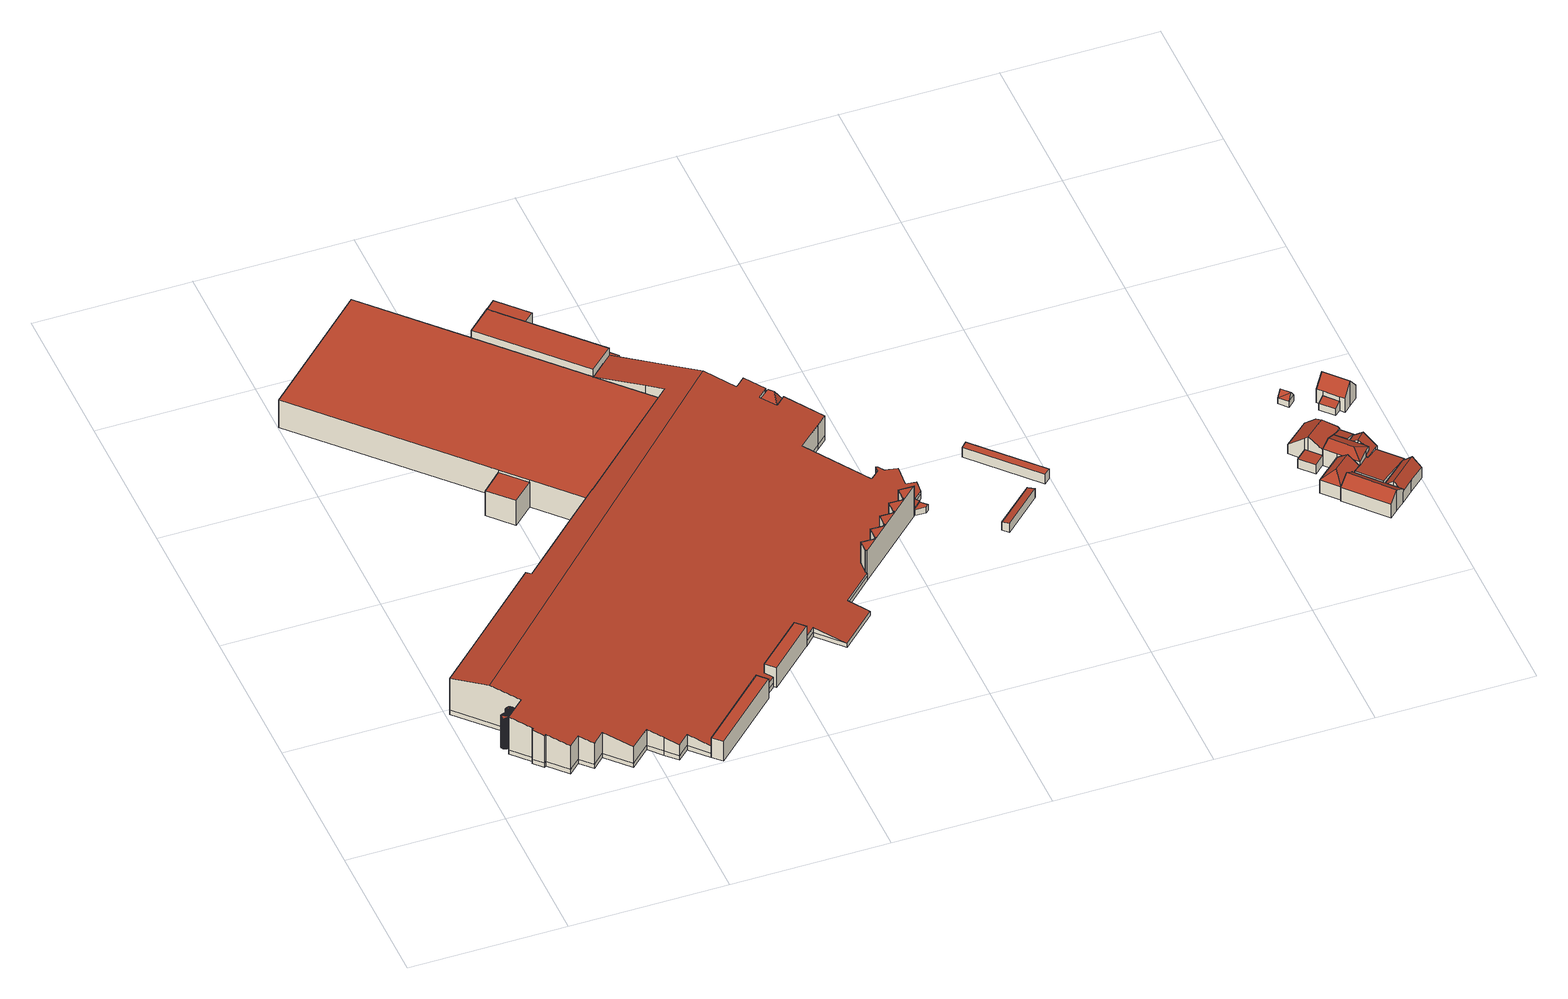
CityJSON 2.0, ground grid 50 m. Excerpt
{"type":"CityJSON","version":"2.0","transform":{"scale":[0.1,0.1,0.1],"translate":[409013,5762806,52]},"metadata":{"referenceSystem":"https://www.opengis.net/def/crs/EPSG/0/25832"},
"CityObjects":{
"building1":{"type":"Building","attributes":{"Gemeindeschluessel":"05515000","Geometrietyp2DReferenz":"3000","function":"51003_1201","roofType":"5000","measuredHeight":11.7},"geometry":[{"type":"Solid","lod":"2","boundaries":[[[[0,1,2,3]],[[4,5,1,0]],[[6,7,5,4]],[[8,9,7,6]],[[10,11,9,8]],[[12,13,11,10]],[[14,15,13,12]],[[16,17,15,14]],[[18,19,17,16]],[[20,21,19,18]],[[22,23,21,20]],[[24,25,23,22]],[[26,27,25,24]],[[28,29,27,26]],[[30,31,29,28]],[[32,33,31,30]],[[34,35,33,32]],[[36,37,35,34]],[[38,39,37,36]],[[40,41,39,38]],[[42,43,41,40]],[[44,45,43,42]],[[46,47,45,44]],[[48,49,47,46]],[[50,51,49,48]],[[52,53,51,50]],[[54,55,53,52]],[[56,57,55,54]],[[58,59,57,56]],[[60,61,59,58]],[[62,63,61,60]],[[64,65,63,62]],[[66,67,65,64]],[[68,69,67,66]],[[70,71,69,68]],[[72,73,71,70]],[[74,75,73,72]],[[76,77,75,74]],[[78,79,77,76]],[[80,81,79,78]],[[82,83,81,80]],[[84,85,83,82]],[[86,87,85,84]],[[88,89,87,86]],[[90,91,89,88]],[[92,93,91,90]],[[94,95,93,92]],[[3,2,95,94]],[[44,42,40]],[[44,40,38]],[[44,38,36]],[[46,44,36]],[[48,46,36]],[[48,36,34]],[[50,48,34]],[[50,34,32]],[[96,50,32]],[[96,32,30]],[[96,30,28]],[[96,28,26]],[[96,26,24]],[[96,24,22]],[[96,22,20]],[[96,20,18]],[[96,18,16]],[[96,16,14]],[[96,14,12]],[[96,12,10]],[[96,10,8]],[[96,8,6]],[[96,6,4]],[[4,97,96]],[[54,52,96]],[[56,54,96]],[[58,56,96]],[[60,58,96]],[[62,60,96]],[[64,62,96]],[[66,64,96]],[[68,66,96]],[[70,68,96]],[[72,70,96]],[[74,72,96]],[[76,74,96]],[[78,76,96]],[[78,96,97]],[[78,97,0]],[[80,78,0]],[[80,0,3]],[[82,80,3]],[[82,3,94]],[[84,82,94]],[[84,94,92]],[[86,84,92]],[[86,92,90]],[[90,88,86]],[[50,96,52]],[[0,97,4]],[[1,5,7,9,11,13,15,17,19,21,23,25,27,29,31,33,35,37,39,41,43,45,47,49,51,53,55,57,59,61,63,65,67,69,71,73,75,77,79,81,83,85,87,89,91,93,95,2]]]],"semantics":{"surfaces":[{"type":"WallSurface"},{"type":"RoofSurface"},{"type":"GroundSurface"}],"values":[[0,0,0,0,0,0,0,0,0,0,0,0,0,0,0,0,0,0,0,0,0,0,0,0,0,0,0,0,0,0,0,0,0,0,0,0,0,0,0,0,0,0,0,0,0,0,0,0,1,1,1,1,1,1,1,1,1,1,1,1,1,1,1,1,1,1,1,1,1,1,1,1,1,1,1,1,1,1,1,1,1,1,1,1,1,1,1,1,1,1,1,1,1,1,1,1,0,0,2]]}}]},
"building2":{"type":"Building","attributes":{"Gemeindeschluessel":"05515000","Geometrietyp2DReferenz":"3000","function":"51003_1201","roofType":"5000","measuredHeight":11.68},"geometry":[{"type":"Solid","lod":"2","boundaries":[[[[98,99,100,101]],[[102,103,99,98]],[[104,105,103,102]],[[106,107,105,104]],[[108,109,107,106]],[[110,111,109,108]],[[112,113,111,110]],[[114,115,113,112]],[[116,117,115,114]],[[118,119,117,116]],[[120,121,119,118]],[[122,123,121,120]],[[124,125,123,122]],[[126,127,125,124]],[[128,129,127,126]],[[130,131,129,128]],[[132,133,131,130]],[[134,135,133,132]],[[136,137,135,134]],[[138,139,137,136]],[[140,141,139,138]],[[142,143,141,140]],[[144,145,143,142]],[[146,147,145,144]],[[148,149,147,146]],[[150,151,149,148]],[[152,153,151,150]],[[154,155,153,152]],[[156,157,155,154]],[[158,159,157,156]],[[160,161,159,158]],[[162,163,161,160]],[[164,165,163,162]],[[166,167,165,164]],[[168,169,167,166]],[[170,171,169,168]],[[172,173,171,170]],[[174,175,173,172]],[[176,177,175,174]],[[178,179,177,176]],[[180,181,179,178]],[[182,183,181,180]],[[184,185,183,182]],[[186,187,185,184]],[[188,189,187,186]],[[190,191,189,188]],[[101,100,191,190]],[[140,138,136]],[[142,140,136]],[[144,142,136]],[[144,136,134]],[[146,144,134]],[[146,134,132]],[[148,146,132]],[[148,132,130]],[[148,130,128]],[[150,148,128]],[[150,128,126]],[[152,150,126]],[[152,126,124]],[[154,152,124]],[[154,124,122]],[[156,154,122]],[[158,156,122]],[[158,122,120]],[[160,158,120]],[[160,120,192]],[[162,160,192]],[[164,162,192]],[[192,193,164]],[[192,118,116]],[[192,116,114]],[[193,192,114]],[[166,193,114]],[[166,114,112]],[[168,166,112]],[[168,112,110]],[[168,110,108]],[[170,168,108]],[[172,170,108]],[[172,108,106]],[[174,172,106]],[[174,106,104]],[[176,174,104]],[[176,104,102]],[[178,176,102]],[[178,102,98]],[[180,178,98]],[[180,98,101]],[[180,101,190]],[[182,180,190]],[[184,182,190]],[[184,190,188]],[[188,186,184]],[[118,192,120]],[[164,193,166]],[[99,103,105,107,109,111,113,115,117,119,121,123,125,127,129,131,133,135,137,139,141,143,145,147,149,151,153,155,157,159,161,163,165,167,169,171,173,175,177,179,181,183,185,187,189,191,100]]]],"semantics":{"surfaces":[{"type":"WallSurface"},{"type":"RoofSurface"},{"type":"GroundSurface"}],"values":[[0,0,0,0,0,0,0,0,0,0,0,0,0,0,0,0,0,0,0,0,0,0,0,0,0,0,0,0,0,0,0,0,0,0,0,0,0,0,0,0,0,0,0,0,0,0,0,1,1,1,1,1,1,1,1,1,1,1,1,1,1,1,1,1,1,1,1,1,1,1,1,1,1,1,1,1,1,1,1,1,1,1,1,1,1,1,1,1,1,1,1,1,1,1,0,0,2]]}}]},
"building3":{"type":"Building","attributes":{"Gemeindeschluessel":"05515000","Geometrietyp2DReferenz":"3000","function":"51009_1610","roofType":"1000","measuredHeight":4.04},"geometry":[{"type":"Solid","lod":"2","boundaries":[[[[194,195,196,197]],[[198,199,195,194]],[[200,201,199,198]],[[197,196,201,200]],[[198,194,197,200]],[[195,199,201,196]]]],"semantics":{"surfaces":[{"type":"WallSurface"},{"type":"RoofSurface"},{"type":"GroundSurface"}],"values":[[0,0,0,0,1,2]]}}]},
"building4":{"type":"Building","attributes":{"Gemeindeschluessel":"05515000","Geometrietyp2DReferenz":"3000","function":"51009_1610"},"children":["building4-1","building4-2"]},
"building4-1":{"type":"BuildingPart","attributes":{"roofType":"1000","measuredHeight":7.69},"parents":["building4"],"geometry":[{"type":"Solid","lod":"2","boundaries":[[[[202,203,204,205]],[[206,207,203,202]],[[208,209,207,206]],[[205,204,209,208]],[[206,202,205,208]],[[203,207,209,204]]]],"semantics":{"surfaces":[{"type":"WallSurface"},{"type":"RoofSurface"},{"type":"GroundSurface"}],"values":[[0,0,0,0,1,2]]}}]},
"building4-2":{"type":"BuildingPart","attributes":{"roofType":"1000","measuredHeight":7.57},"parents":["building4"],"geometry":[{"type":"Solid","lod":"2","boundaries":[[[[210,211,212,213]],[[214,215,211,210]],[[216,217,215,214]],[[213,212,217,216]],[[214,210,213,216]],[[211,215,217,212]]]],"semantics":{"surfaces":[{"type":"WallSurface"},{"type":"RoofSurface"},{"type":"GroundSurface"}],"values":[[0,0,0,0,1,2]]}}]},
"building5":{"type":"Building","attributes":{"Gemeindeschluessel":"05515000","Geometrietyp2DReferenz":"3000","function":"31001_2000"},"address":[{"country":"Germany","locality":"Münster","thoroughfareNumber":"2a","thoroughfareName":"Hessenweg"}],"children":["building5-1","building5-2","building5-3","building5-4"]},
"building5-1":{"type":"BuildingPart","attributes":{"roofType":"1000","measuredHeight":13.26},"parents":["building5"],"geometry":[{"type":"Solid","lod":"2","boundaries":[[[[218,219,220,221]],[[222,223,219,218]],[[224,225,223,222]],[[222,218,221,224]],[[219,223,225,220]],[[225,224,221,220]]]],"semantics":{"surfaces":[{"type":"WallSurface"},{"type":"RoofSurface"},{"type":"GroundSurface"},{"type":"ClosureSurface"}],"values":[[0,0,0,1,2,3]]}}]},
"building5-2":{"type":"BuildingPart","attributes":{"roofType":"1000","measuredHeight":13.3},"parents":["building5"],"geometry":[{"type":"Solid","lod":"2","boundaries":[[[[226,227,228]],[[229,221,220,226,228]],[[230,231,225,224,232]],[[233,234,235,231,230]],[[230,232,229,228,233]],[[220,225,231,235,226]],[[221,229,232,224]],[[225,220,221,224]],[[234,233,228,227]],[[226,235,234,227]]]],"semantics":{"surfaces":[{"type":"WallSurface"},{"type":"RoofSurface"},{"type":"GroundSurface"},{"type":"ClosureSurface"}],"values":[[0,0,0,0,1,2,0,3,0,3]]}}]},
"building5-3":{"type":"BuildingPart","attributes":{"roofType":"1000","measuredHeight":9.66},"parents":["building5"],"geometry":[{"type":"Solid","lod":"2","boundaries":[[[[236,237,238,239]],[[240,241,237,236]],[[242,243,241,240]],[[236,239,242,240]],[[238,237,241,243]],[[243,242,239,238]]]],"semantics":{"surfaces":[{"type":"WallSurface"},{"type":"RoofSurface"},{"type":"GroundSurface"},{"type":"ClosureSurface"}],"values":[[0,0,0,1,2,3]]}}]},
"building5-4":{"type":"BuildingPart","attributes":{"roofType":"1000","measuredHeight":10.65},"parents":["building5"],"geometry":[{"type":"Solid","lod":"2","boundaries":[[[[244,245,235,234]],[[246,247,245,244]],[[248,249,247,246]],[[250,251,249,248]],[[252,253,251,250]],[[254,238,253,252]],[[239,238,254]],[[243,242,255]],[[256,257,243,255]],[[258,259,257,256]],[[227,226,259,258]],[[258,256,255,254,252,250,248,246,244,234,227]],[[235,245,247,249,251,253,238,243,257,259,226]],[[226,227,234,235]],[[239,254,255,242]],[[243,238,239,242]]]],"semantics":{"surfaces":[{"type":"WallSurface"},{"type":"RoofSurface"},{"type":"GroundSurface"},{"type":"ClosureSurface"}],"values":[[0,0,0,0,0,0,0,0,0,0,0,1,2,3,0,3]]}}]},
"building6":{"type":"Building","attributes":{"Gemeindeschluessel":"05515000","Geometrietyp2DReferenz":"3000","function":"31001_2000","roofType":"5000","measuredHeight":16.02},"geometry":[{"type":"Solid","lod":"2","boundaries":[[[[260,261,262,263]],[[264,265,261,260]],[[266,267,265,264]],[[268,269,267,266]],[[270,271,269,268]],[[272,273,271,270]],[[274,253,273,272]],[[275,251,253,274]],[[276,249,251,275]],[[277,247,249,276]],[[278,245,247,277]],[[279,231,245,278]],[[280,281,231,279]],[[282,283,281,280]],[[284,285,283,282]],[[286,287,285,284]],[[288,289,287,286]],[[290,291,289,288]],[[292,293,291,290]],[[294,295,293,292]],[[296,297,295,294]],[[298,299,297,296]],[[300,301,299,298]],[[302,303,301,300]],[[304,305,303,302]],[[306,307,305,304]],[[308,309,307,306]],[[310,311,309,308]],[[312,313,311,310]],[[314,315,313,312]],[[316,317,315,314]],[[318,319,317,316]],[[320,321,319,318]],[[322,323,321,320]],[[324,325,323,322]],[[326,327,325,324]],[[328,329,327,326]],[[330,331,329,328]],[[332,333,331,330]],[[334,335,333,332]],[[336,337,335,334]],[[338,339,337,336]],[[340,341,339,338]],[[342,343,341,340]],[[344,345,343,342]],[[346,347,345,344]],[[348,349,347,346]],[[350,351,349,348]],[[352,353,351,350]],[[354,355,353,352]],[[356,357,355,354]],[[358,359,357,356]],[[360,361,359,358]],[[362,363,361,360]],[[364,365,363,362]],[[366,367,365,364]],[[368,369,367,366]],[[370,371,369,368]],[[372,373,371,370]],[[374,375,373,372]],[[376,377,375,374]],[[378,379,377,376]],[[380,381,379,378]],[[382,383,381,380]],[[384,385,383,382]],[[386,387,385,384]],[[388,389,387,386]],[[390,391,389,388]],[[392,393,391,390]],[[394,395,393,392]],[[396,397,395,394]],[[398,399,397,396]],[[400,401,399,398]],[[402,403,401,400]],[[404,405,403,402]],[[406,407,405,404]],[[408,409,407,406]],[[410,411,409,408]],[[412,413,411,410]],[[414,415,413,412]],[[416,417,415,414]],[[418,419,417,416]],[[420,421,419,418]],[[422,423,421,420]],[[424,425,423,422]],[[426,427,425,424]],[[263,262,427,426]],[[428,429,430,431,432,433,434,435,436,437,438,439,440,441,442,443,444,445,446,447,448,449,380,378,450,451,452,453,454,455,456,457,458,459,460,461,462,463,464,465,466,467,468,469,470,471,472,473,474,475,476,477,478,479,480,481,482,483,484,485,486,487,488,489,490,491,492,493,494,495,496,497,498,499,500,501]],[[502,503,504,505,506,507,508,509,499,498,510,511,244,512,513]],[[513,512,277,276]],[[512,244,278,277]],[[244,511,279,278]],[[511,510,280,279]],[[510,498,497,282,280]],[[500,499,509,260,263]],[[509,508,264,260]],[[508,507,266,264]],[[507,506,268,266]],[[506,505,270,268]],[[505,504,272,270]],[[504,503,274,272]],[[503,502,275,274]],[[502,513,276,275]],[[501,500,263,426]],[[497,496,284,282]],[[496,495,286,284]],[[495,494,288,286]],[[494,493,290,288]],[[493,492,292,290]],[[492,491,294,292]],[[491,490,296,294]],[[490,489,298,296]],[[489,488,300,298]],[[488,487,302,300]],[[487,486,304,302]],[[486,485,306,304]],[[485,484,308,306]],[[484,483,310,308]],[[483,482,312,310]],[[482,481,314,312]],[[481,480,316,314]],[[480,479,318,316]],[[479,478,320,318]],[[478,477,322,320]],[[477,476,324,322]],[[476,475,326,324]],[[475,474,328,326]],[[474,473,330,328]],[[473,472,332,330]],[[472,471,334,332]],[[471,470,336,334]],[[470,469,338,336]],[[469,468,340,338]],[[468,467,342,340]],[[467,466,344,342]],[[466,465,346,344]],[[465,464,348,346]],[[464,463,350,348]],[[463,462,352,350]],[[462,461,354,352]],[[461,460,356,354]],[[460,459,358,356]],[[459,458,360,358]],[[458,457,362,360]],[[457,456,364,362]],[[456,455,366,364]],[[455,454,368,366]],[[454,453,370,368]],[[453,452,372,370]],[[452,451,374,372]],[[451,450,376,374]],[[450,378,376]],[[449,382,380]],[[449,448,384,382]],[[448,447,386,384]],[[447,446,388,386]],[[446,445,390,388]],[[445,444,392,390]],[[444,443,394,392]],[[443,442,396,394]],[[442,441,398,396]],[[441,440,400,398]],[[440,439,402,400]],[[439,438,404,402]],[[438,437,406,404]],[[437,436,408,406]],[[436,435,410,408]],[[435,434,412,410]],[[434,433,414,412]],[[433,432,416,414]],[[432,431,418,416]],[[431,430,420,418]],[[430,429,422,420]],[[429,428,424,422]],[[428,501,426,424]],[[261,265,267,269,271,273,253,251,249,247,245,231,281,283,285,287,289,291,293,295,297,299,301,303,305,307,309,311,313,315,317,319,321,323,325,327,329,331,333,335,337,339,341,343,345,347,349,351,353,355,357,359,361,363,365,367,369,371,373,375,377,379,381,383,385,387,389,391,393,395,397,399,401,403,405,407,409,411,413,415,417,419,421,423,425,427,262]]]],"semantics":{"surfaces":[{"type":"WallSurface"},{"type":"RoofSurface"},{"type":"GroundSurface"}],"values":[[0,0,0,0,0,0,0,0,0,0,0,0,0,0,0,0,0,0,0,0,0,0,0,0,0,0,0,0,0,0,0,0,0,0,0,0,0,0,0,0,0,0,0,0,0,0,0,0,0,0,0,0,0,0,0,0,0,0,0,0,0,0,0,0,0,0,0,0,0,0,0,0,0,0,0,0,0,0,0,0,0,0,0,0,0,0,0,1,1,0,0,0,0,0,0,0,0,0,0,0,0,0,0,0,0,0,0,0,0,0,0,0,0,0,0,0,0,0,0,0,0,0,0,0,0,0,0,0,0,0,0,0,0,0,0,0,0,0,0,0,0,0,0,0,0,0,0,0,0,0,0,0,0,0,0,0,0,0,0,0,0,0,0,0,0,0,0,0,0,0,0,0,0,0,0,2]]}}]},
"building7":{"type":"Building","attributes":{"Gemeindeschluessel":"05515000","Geometrietyp2DReferenz":"3000","function":"31001_2000","roofType":"1000","measuredHeight":7.24},"geometry":[{"type":"Solid","lod":"2","boundaries":[[[[514,515,516,517]],[[518,519,515,514]],[[520,521,519,518]],[[517,516,521,520]],[[518,514,517,520]],[[515,519,521,516]]]],"semantics":{"surfaces":[{"type":"WallSurface"},{"type":"RoofSurface"},{"type":"GroundSurface"}],"values":[[0,0,0,0,1,2]]}}]},
"building8":{"type":"Building","attributes":{"Gemeindeschluessel":"05515000","Geometrietyp2DReferenz":"3000","function":"51009_1610","roofType":"1000","measuredHeight":11.46},"geometry":[{"type":"Solid","lod":"2","boundaries":[[[[522,329,331,523]],[[524,327,329,522]],[[525,375,327,524]],[[526,373,375,525]],[[527,371,373,526]],[[528,369,371,527]],[[529,367,369,528]],[[530,365,367,529]],[[531,363,365,530]],[[532,361,363,531]],[[533,359,361,532]],[[534,357,359,533]],[[535,355,357,534]],[[536,353,355,535]],[[537,351,353,536]],[[538,349,351,537]],[[539,347,349,538]],[[540,345,347,539]],[[541,343,345,540]],[[542,341,343,541]],[[543,339,341,542]],[[544,337,339,543]],[[545,335,337,544]],[[546,333,335,545]],[[523,331,333,546]],[[545,544,543,542,541,540,539,538,537,536,535,534,533,532,531,530,529,528,527,526,525,524,522,523,546]],[[329,327,375,373,371,369,367,365,363,361,359,357,355,353,351,349,347,345,343,341,339,337,335,333,331]]]],"semantics":{"surfaces":[{"type":"WallSurface"},{"type":"RoofSurface"},{"type":"GroundSurface"}],"values":[[0,0,0,0,0,0,0,0,0,0,0,0,0,0,0,0,0,0,0,0,0,0,0,0,0,1,2]]}}]},
"building9":{"type":"Building","attributes":{"Gemeindeschluessel":"05515000","Geometrietyp2DReferenz":"3000","function":"51009_1610","roofType":"5000","measuredHeight":14.93},"geometry":[{"type":"Solid","lod":"2","boundaries":[[[[547,548,549,550]],[[551,552,548,547]],[[553,554,552,551]],[[550,549,554,553]],[[555,553,551,556]],[[551,547,556]],[[556,547,550,555]],[[550,553,555]],[[548,552,554,549]]]],"semantics":{"surfaces":[{"type":"WallSurface"},{"type":"RoofSurface"},{"type":"GroundSurface"}],"values":[[0,0,0,0,1,1,1,1,2]]}}]},
"building10":{"type":"Building","attributes":{"Gemeindeschluessel":"05515000","Geometrietyp2DReferenz":"3000","function":"51009_1610","roofType":"1000","measuredHeight":2.33},"geometry":[{"type":"Solid","lod":"2","boundaries":[[[[557,558,559,560]],[[561,562,558,557]],[[563,564,562,561]],[[565,566,564,563]],[[560,559,566,565]],[[563,561,557,560,565]],[[558,562,564,566,559]]]],"semantics":{"surfaces":[{"type":"WallSurface"},{"type":"RoofSurface"},{"type":"GroundSurface"}],"values":[[0,0,0,0,0,1,2]]}}]},
"building11":{"type":"Building","attributes":{"Gemeindeschluessel":"05515000","Geometrietyp2DReferenz":"3000","function":"31001_2000","roofType":"2100","measuredHeight":3.49},"geometry":[{"type":"Solid","lod":"2","boundaries":[[[[567,568,569,570]],[[571,572,568,567]],[[573,574,572,571]],[[570,569,574,573]],[[571,567,570,573]],[[568,572,574,569]]]],"semantics":{"surfaces":[{"type":"WallSurface"},{"type":"RoofSurface"},{"type":"GroundSurface"}],"values":[[0,0,0,0,1,2]]}}]},
"building12":{"type":"Building","attributes":{"Gemeindeschluessel":"05515000","Geometrietyp2DReferenz":"3000","function":"31001_2000","roofType":"1000","measuredHeight":3.85},"geometry":[{"type":"Solid","lod":"2","boundaries":[[[[575,576,577,578]],[[579,580,576,575]],[[581,582,580,579]],[[578,577,582,581]],[[579,575,578,581]],[[576,580,582,577]]]],"semantics":{"surfaces":[{"type":"WallSurface"},{"type":"RoofSurface"},{"type":"GroundSurface"}],"values":[[0,0,0,0,1,2]]}}]},
"building13":{"type":"Building","attributes":{"Gemeindeschluessel":"05515000","Geometrietyp2DReferenz":"3000","function":"51009_1610","roofType":"2100","measuredHeight":3.84},"geometry":[{"type":"Solid","lod":"2","boundaries":[[[[583,584,585,586]],[[587,588,584,583]],[[589,590,588,587]],[[586,585,590,589]],[[587,583,586,589]],[[584,588,590,585]]]],"semantics":{"surfaces":[{"type":"WallSurface"},{"type":"RoofSurface"},{"type":"GroundSurface"}],"values":[[0,0,0,0,1,2]]}}]},
"building14":{"type":"Building","attributes":{"Gemeindeschluessel":"05515000","Geometrietyp2DReferenz":"3000","function":"31001_2700","roofType":"5000","measuredHeight":7.65},"geometry":[{"type":"Solid","lod":"2","boundaries":[[[[591,592,593,594]],[[595,596,592,591]],[[597,598,596,595]],[[599,600,598,597]],[[601,602,600,599]],[[603,604,602,601]],[[594,593,604,603]],[[597,605,599]],[[595,591,594,603,605,597]],[[601,599,605,603]],[[592,596,598,600,602,604,593]]]],"semantics":{"surfaces":[{"type":"WallSurface"},{"type":"RoofSurface"},{"type":"GroundSurface"}],"values":[[0,0,0,0,0,0,0,1,1,1,2]]}}]},
"building15":{"type":"Building","attributes":{"Gemeindeschluessel":"05515000","Geometrietyp2DReferenz":"3000","function":"31001_1000"},"address":[{"country":"Germany","locality":"Münster","thoroughfareNumber":"486","thoroughfareName":"Schifffahrter Damm"}],"children":["building15-1","building15-2","building15-3"]},
"building15-1":{"type":"BuildingPart","attributes":{"roofType":"5000","measuredHeight":7.71},"parents":["building15"],"geometry":[{"type":"Solid","lod":"2","boundaries":[[[[606,607,608]],[[609,610,611,606,608]],[[612,613,614,615,616]],[[617,618,613,612]],[[619,620,621,618,617]],[[616,622,623,612]],[[624,625,626,609,608,627,623,622]],[[619,617,612,623,627]],[[606,611,628,629,614,613,618,621,630]],[[607,631,627,608]],[[606,630,631,607]],[[632,624,622]],[[610,609,626]],[[629,628,625,624,632]],[[628,611,610,626,625]],[[632,622,616,615]],[[614,629,632,615]],[[620,619,627,631]],[[620,631,630,621]]]],"semantics":{"surfaces":[{"type":"WallSurface"},{"type":"RoofSurface"},{"type":"GroundSurface"},{"type":"ClosureSurface"}],"values":[[0,0,0,0,0,1,1,1,2,0,3,0,0,3,3,0,3,0,3]]}}]},
"building15-2":{"type":"BuildingPart","attributes":{"roofType":"9999","measuredHeight":8.94},"parents":["building15"],"geometry":[{"type":"Solid","lod":"2","boundaries":[[[[633,634,621,620]],[[635,636,634,633]],[[637,638,636,635]],[[639,640,638,637]],[[641,642,640,639]],[[643,644,642,641]],[[645,646,644,643]],[[607,606,646,645]],[[641,647,643]],[[639,637,635,633,647,641]],[[620,631,607,645,643,647,633]],[[630,621,634,636,638,640,642,644,646,606]],[[606,607,631,630]],[[630,631,620,621]]]],"semantics":{"surfaces":[{"type":"WallSurface"},{"type":"RoofSurface"},{"type":"GroundSurface"},{"type":"ClosureSurface"}],"values":[[0,0,0,0,0,0,0,0,1,1,1,2,3,3]]}}]},
"building15-3":{"type":"BuildingPart","attributes":{"roofType":"3100","measuredHeight":7.58},"parents":["building15"],"geometry":[{"type":"Solid","lod":"2","boundaries":[[[[615,614,648,649]],[[650,651,611,610]],[[652,653,651,650]],[[654,655,653,652]],[[656,657,655,654]],[[649,648,657,656]],[[650,610,626,658,652]],[[624,632,615,649,656,654,652,658]],[[614,629,628,611,651,653,655,657,648]],[[614,615,632,629]],[[624,658,625]],[[629,632,624,625,628]],[[625,658,626]],[[611,628,625,626,610]]]],"semantics":{"surfaces":[{"type":"WallSurface"},{"type":"RoofSurface"},{"type":"GroundSurface"},{"type":"ClosureSurface"}],"values":[[0,0,0,0,0,0,1,1,2,3,0,3,0,3]]}}]},
"building16":{"type":"Building","attributes":{"Gemeindeschluessel":"05515000","Geometrietyp2DReferenz":"3000","function":"31001_2000"},"children":["building16-1","building16-2"]},
"building16-1":{"type":"BuildingPart","attributes":{"roofType":"3100","measuredHeight":6.83},"parents":["building16"],"geometry":[{"type":"Solid","lod":"2","boundaries":[[[[659,660,661,662]],[[663,664,660,659]],[[665,666,664,663]],[[667,668,666,665]],[[669,670,668,667]],[[659,662,671,672,663]],[[673,669,667,665,663,672]],[[674,661,660,664,666,668,670]],[[673,672,675]],[[670,669,673,675,674]],[[675,672,671]],[[675,671,662,661,674]]]],"semantics":{"surfaces":[{"type":"WallSurface"},{"type":"RoofSurface"},{"type":"GroundSurface"},{"type":"ClosureSurface"}],"values":[[0,0,0,0,0,1,1,2,0,3,0,3]]}}]},
"building16-2":{"type":"BuildingPart","attributes":{"roofType":"3100","measuredHeight":7.96},"parents":["building16"],"geometry":[{"type":"Solid","lod":"2","boundaries":[[[[676,677,678,679]],[[680,681,677,676]],[[682,662,661,681,680]],[[683,684,670,669,685]],[[686,687,684,683]],[[688,689,687,686]],[[679,678,689,688]],[[685,673,675,671,682,680,676,679,683]],[[688,686,683,679]],[[677,681,661,674,670,684,687,689,678]],[[682,671,662]],[[673,685,669]],[[674,675,673,669,670]],[[661,662,671,675,674]]]],"semantics":{"surfaces":[{"type":"WallSurface"},{"type":"RoofSurface"},{"type":"GroundSurface"},{"type":"ClosureSurface"}],"values":[[0,0,0,0,0,0,0,1,1,2,0,0,3,3]]}}]},
"building17":{"type":"Building","attributes":{"Gemeindeschluessel":"05515000","Geometrietyp2DReferenz":"3000","function":"31001_1310","roofType":"3100","measuredHeight":4.43},"geometry":[{"type":"Solid","lod":"2","boundaries":[[[[690,691,692,693]],[[694,695,691,690]],[[696,697,695,694]],[[693,692,697,696]],[[690,698,694]],[[696,699,693]],[[699,698,690]],[[690,693,699]],[[696,694,698]],[[698,699,696]],[[691,695,697,692]]]],"semantics":{"surfaces":[{"type":"WallSurface"},{"type":"RoofSurface"},{"type":"GroundSurface"}],"values":[[0,0,0,0,0,0,1,1,1,1,2]]}}]},
"building18":{"type":"Building","attributes":{"Gemeindeschluessel":"05515000","Geometrietyp2DReferenz":"3000","function":"51009_1610","roofType":"2100","measuredHeight":6.36},"geometry":[{"type":"Solid","lod":"2","boundaries":[[[[700,701,702,703]],[[704,705,701,700]],[[706,707,705,704]],[[703,702,707,706]],[[704,700,703,706]],[[701,705,707,702]]]],"semantics":{"surfaces":[{"type":"WallSurface"},{"type":"RoofSurface"},{"type":"GroundSurface"}],"values":[[0,0,0,0,1,2]]}}]},
"building19":{"type":"Building","attributes":{"Gemeindeschluessel":"05515000","Geometrietyp2DReferenz":"3000","function":"31001_2700","roofType":"2100","measuredHeight":5.7},"geometry":[{"type":"Solid","lod":"2","boundaries":[[[[708,709,710,711]],[[712,713,709,708]],[[714,715,713,712]],[[716,717,715,714]],[[718,719,717,716]],[[720,721,719,718]],[[722,723,721,720]],[[711,710,723,722]],[[720,718,716,714,712,708,711,722]],[[709,713,715,717,719,721,723,710]]]],"semantics":{"surfaces":[{"type":"WallSurface"},{"type":"RoofSurface"},{"type":"GroundSurface"}],"values":[[0,0,0,0,0,0,0,0,1,2]]}}]},
"building20":{"type":"Building","attributes":{"Gemeindeschluessel":"05515000","Geometrietyp2DReferenz":"3000","function":"31001_1000"},"address":[{"country":"Germany","locality":"Münster","thoroughfareNumber":"488","thoroughfareName":"Schifffahrter Damm"}],"children":["building20-1","building20-2"]},
"building20-1":{"type":"BuildingPart","attributes":{"roofType":"2100","measuredHeight":3.44},"parents":["building20"],"geometry":[{"type":"Solid","lod":"2","boundaries":[[[[724,725,726,727]],[[728,729,730,731]],[[727,726,729,728]],[[731,724,727,728]],[[725,730,729,726]],[[730,725,724,731]]]],"semantics":{"surfaces":[{"type":"WallSurface"},{"type":"RoofSurface"},{"type":"GroundSurface"},{"type":"ClosureSurface"}],"values":[[0,0,0,1,2,3]]}}]},
"building20-2":{"type":"BuildingPart","attributes":{"roofType":"3100","measuredHeight":9.32},"parents":["building20"],"geometry":[{"type":"Solid","lod":"2","boundaries":[[[[725,724,732]],[[733,734,725,732]],[[735,736,734,733]],[[737,738,736,735]],[[739,740,738,737]],[[741,742,740,739]],[[743,744,742,741]],[[745,730,744,743]],[[731,730,745]],[[739,737,735,741]],[[733,732,745,743,741,735]],[[725,734,736,738,740,742,744,730]],[[731,745,732,724]],[[725,730,731,724]]]],"semantics":{"surfaces":[{"type":"WallSurface"},{"type":"RoofSurface"},{"type":"GroundSurface"},{"type":"ClosureSurface"}],"values":[[0,0,0,0,0,0,0,0,0,1,1,2,0,3]]}}]}
},
"vertices":[
[97,290,134],[97,290,19],[96,289,19],[96,289,134],[98,292,134],[98,292,19],[99,293,134],[99,293,19],[101,294,134],[101,294,19],[102,295,134],[102,295,19],[103,296,134],[103,296,19],[105,296,134],[105,296,19],[107,297,134],[107,297,19],[109,297,134],[109,297,19],[110,297,134],[110,297,19],[111,297,134],[111,297,19],[113,296,134],[113,296,19],[115,295,134],[115,295,19],[117,294,134],[117,294,19],[119,292,134],[119,292,19],[120,291,134],[120,291,19],[120,290,134],[120,290,19],[121,288,134],[121,288,19],[122,286,134],[122,286,19],[122,285,134],[122,285,19],[122,282,134],[122,282,19],[122,280,134],[122,280,19],[121,278,134],[121,278,19],[121,277,134],[121,277,19],[120,276,134],[120,276,19],[119,274,134],[119,274,19],[117,273,134],[117,273,19],[115,271,134],[115,271,19],[114,271,134],[114,271,19],[112,270,134],[112,270,19],[110,270,134],[110,270,19],[109,270,134],[109,270,19],[107,270,134],[107,270,19],[105,270,134],[105,270,19],[103,271,134],[103,271,19],[101,272,134],[101,272,19],[99,273,134],[99,273,19],[99,274,134],[99,274,19],[98,274,134],[98,274,19],[97,276,134],[97,276,19],[96,278,134],[96,278,19],[95,280,134],[95,280,19],[95,281,134],[95,281,19],[95,283,134],[95,283,19],[95,284,134],[95,284,19],[95,286,134],[95,286,19],[96,288,134],[96,288,19],[119,275,136],[97,291,136],
[118,310,134],[118,310,19],[118,309,19],[118,309,134],[119,312,134],[119,312,19],[120,313,134],[120,313,19],[122,314,134],[122,314,19],[123,315,134],[123,315,19],[124,316,134],[124,316,19],[126,317,134],[126,317,19],[128,317,134],[128,317,19],[130,318,134],[130,318,19],[131,318,134],[131,318,19],[134,317,134],[134,317,19],[136,317,134],[136,317,19],[138,316,134],[138,316,19],[139,314,134],[139,314,19],[141,313,134],[141,313,19],[142,312,134],[142,312,19],[143,311,134],[143,311,19],[143,309,134],[143,309,19],[144,307,134],[144,307,19],[144,305,134],[144,305,19],[144,303,134],[144,303,19],[144,300,134],[144,300,19],[143,300,134],[143,300,19],[143,299,134],[143,299,19],[142,297,134],[142,297,19],[140,295,134],[140,295,19],[139,293,134],[139,293,19],[137,292,134],[137,292,19],[136,292,134],[136,292,19],[134,291,134],[134,291,19],[133,291,134],[133,291,19],[131,291,134],[131,291,19],[129,291,134],[129,291,19],[127,291,134],[127,291,19],[125,292,134],[125,292,19],[123,293,134],[123,293,19],[122,294,134],[122,294,19],[121,294,134],[121,294,19],[120,296,134],[120,296,19],[119,298,134],[119,298,19],[118,299,134],[118,299,19],[117,301,134],[117,301,19],[117,302,134],[117,302,19],[117,304,134],[117,304,19],[117,306,134],[117,306,19],[118,308,134],[118,308,19],[132,318,136],[127,291,136],
[352,800,52],[352,800,12],[338,815,12],[338,815,52],[334,783,52],[334,783,12],[320,798,52],[320,798,12],
[1054,412,85],[1054,412,8],[908,276,8],[908,276,85],[1081,384,85],[1081,384,8],[935,247,85],[935,247,8],
[677,5,84],[677,5,8],[896,211,8],[896,211,84],[650,33,84],[650,33,8],[869,239,84],[869,239,8],
[726,1972,139],[726,1972,7],[695,1942,7],[695,1942,139],[812,1881,139],[812,1881,7],[780,1852,139],[780,1852,7],
[619,1872,7],[619,1872,113],[619,1872,140],[695,1942,140],[963,1657,140],[963,1657,7],[780,1852,140],[887,1586,140],[887,1586,113],[887,1586,7],
[489,1176,103],[489,1176,7],[553,1236,7],[553,1236,103],[421,1248,103],[421,1248,7],[485,1309,103],[485,1309,7],
[887,1585,113],[887,1585,7],[1001,1464,113],[1001,1464,7],[1043,1420,113],[1043,1420,7],[691,1089,113],[691,1089,7],[690,1090,113],[690,1090,7],[553,1236,113],[485,1309,113],[3,1821,113],[3,1821,7],[356,2152,113],[356,2152,7],
[13,482,23],[13,482,7],[170,316,7],[170,316,23],[127,589,23],[127,589,7],[383,829,23],[383,829,7],[397,815,23],[397,815,7],[486,898,23],[486,898,7],[597,1003,23],[597,1003,7],[690,1090,23],[691,1089,23],[1043,1420,23],[1001,1464,23],[887,1585,23],[963,1657,23],[1077,1536,23],[1077,1536,7],[1243,1359,23],[1243,1359,7],[1275,1388,23],[1275,1388,7],[1324,1335,23],[1324,1335,7],[1320,1332,23],[1320,1332,7],[1292,1306,23],[1292,1306,7],[1332,1265,23],[1332,1265,7],[1359,1290,23],[1359,1290,7],[1363,1294,23],[1363,1294,7],[1453,1198,23],[1453,1198,7],[1421,1169,23],[1421,1169,7],[1345,1098,23],[1345,1098,7],[1497,935,23],[1497,935,7],[1526,962,23],[1526,962,7],[1526,977,23],[1526,977,7],[1531,977,23],[1531,977,7],[1545,961,23],[1545,961,7],[1588,960,23],[1588,960,7],[1586,898,23],[1586,898,7],[1621,897,23],[1621,897,7],[1620,861,23],[1620,861,7],[1592,835,23],[1592,835,7],[1602,825,23],[1602,825,7],[1575,799,23],[1575,799,7],[1526,800,23],[1526,800,7],[1526,763,23],[1526,763,7],[1527,763,23],[1527,763,7],[1530,760,23],[1530,760,7],[1526,756,23],[1526,756,7],[1481,757,23],[1481,757,7],[1480,720,23],[1480,720,7],[1481,720,23],[1481,720,7],[1484,717,23],[1484,717,7],[1480,713,23],[1480,713,7],[1435,714,23],[1435,714,7],[1434,678,23],[1434,678,7],[1435,677,23],[1435,677,7],[1439,674,23],[1439,674,7],[1434,670,23],[1434,670,7],[1390,671,23],[1390,671,7],[1389,635,23],[1389,635,7],[1390,635,23],[1390,635,7],[1393,631,23],[1393,631,7],[1389,627,23],[1389,627,7],[1344,628,23],[1344,628,7],[1343,591,23],[1343,591,7],[1344,591,23],[1344,591,7],[1348,586,23],[1348,586,7],[1251,495,23],[1251,495,7],[1301,442,23],[1301,442,7],[1189,336,23],[1189,336,7],[1114,416,23],[1114,416,7],[1081,384,23],[1081,384,7],[1054,412,23],[1054,412,7],[908,276,23],[908,276,7],[928,254,23],[928,254,7],[889,218,23],[889,218,7],[869,239,23],[869,239,7],[650,33,23],[650,33,7],[597,90,23],[597,90,7],[561,56,23],[561,56,7],[527,92,23],[527,92,7],[488,133,23],[488,133,7],[425,74,23],[425,74,7],[356,147,23],[356,147,7],[318,111,23],[318,111,7],[282,149,23],[282,149,7],[246,115,23],[246,115,7],[191,173,23],[191,173,7],[186,168,23],[186,168,7],[158,197,23],[158,197,7],[164,202,23],[164,202,7],[161,205,23],[161,205,7],[110,260,23],[110,260,7],[161,205,136],[164,202,136],[158,197,136],[186,168,128],[191,173,128],[246,115,114],[282,149,114],[318,111,104],[356,147,104],[425,74,86],[488,133,86],[527,92,75],[561,56,66],[597,90,66],[650,33,52],[869,239,51],[889,218,46],[928,254,46],[908,276,51],[1054,412,50],[1081,384,43],[1114,416,43],[1251,495,36],[1348,586,35],[1344,591,36],[1343,591,37],[1344,628,41],[1389,627,35],[1393,631,35],[1390,635,36],[1389,635,36],[1390,671,41],[1434,670,35],[1439,674,35],[1435,677,36],[1434,678,36],[1435,714,41],[1480,713,35],[1484,717,35],[1481,720,36],[1480,720,36],[1481,757,40],[1526,756,35],[1530,760,35],[1527,763,36],[1526,763,36],[1526,800,40],[1575,799,34],[1602,825,34],[1592,835,36],[1620,861,36],[1621,897,41],[1586,898,45],[1588,960,53],[1545,961,59],[1531,977,63],[1526,977,63],[1526,962,61],[1497,935,61],[1345,1098,102],[1421,1169,101],[1453,1198,101],[1363,1294,125],[1359,1290,125],[1332,1265,125],[1292,1306,135],[1320,1332,135],[1324,1335,135],[1275,1388,148],[1243,1359,148],[1170,1437,168],[101,389,168],[170,316,150],[110,260,150],[691,1089,152],[690,1090,152],[597,1003,151],[486,898,151],[397,815,150],[383,829,147],[127,589,145],[13,482,145],[1077,1536,143],[963,1657,114],[1001,1464,143],[1043,1420,154],
[1003,1679,81],[1003,1679,9],[919,1768,9],[919,1768,81],[985,1663,81],[985,1663,9],[901,1751,81],[901,1751,9],
[1526,800,122],[1526,763,122],[1575,799,122],[1348,586,122],[1344,591,122],[1343,591,122],[1344,628,122],[1389,627,122],[1393,631,122],[1390,635,122],[1389,635,122],[1390,671,122],[1434,670,122],[1439,674,122],[1435,677,122],[1434,678,122],[1435,714,122],[1480,713,122],[1484,717,122],[1481,720,122],[1480,720,122],[1481,757,122],[1526,756,122],[1530,760,122],[1527,763,122],
[1359,1290,121],[1359,1290,8],[1320,1332,8],[1320,1332,121],[1332,1265,121],[1332,1265,8],[1292,1306,121],[1292,1306,8],[1319,1305,157],[1332,1291,158],
[1575,799,31],[1575,799,8],[1576,798,8],[1576,798,31],[1602,825,31],[1602,825,8],[1621,805,31],[1621,805,8],[1612,797,31],[1612,797,8],
[1789,649,38],[1789,649,8],[1806,631,8],[1806,631,43],[1912,763,38],[1912,763,8],[1929,745,43],[1929,745,8],
[1997,807,46],[1997,807,8],[1814,1003,8],[1814,1003,46],[1978,789,46],[1978,789,8],[1796,985,46],[1796,985,8],
[2720,539,51],[2720,539,16],[2752,567,16],[2752,567,54],[2680,582,51],[2680,582,16],[2713,610,54],[2713,610,16],
[2806,453,61],[2806,453,16],[2832,476,16],[2832,476,61],[2801,458,67],[2801,458,16],[2745,408,67],[2745,408,16],[2700,457,67],[2700,457,16],[2783,531,67],[2783,531,16],[2805,506,92],[2805,506,16],[2751,458,92],
[2804,613,15],[2804,613,75],[2804,613,79],[2834,580,79],[2834,580,65],[2834,580,15],[2832,476,79],[2832,476,15],[2863,511,15],[2863,511,65],[2863,511,79],[2783,531,79],[2783,531,15],[2752,567,79],[2752,567,75],[2752,567,15],[2879,529,79],[2834,527,93],[2868,542,79],[2857,554,79],[2845,567,79],[2778,590,93],[2857,554,15],[2879,529,15],[2778,590,15],[2778,590,75],[2879,529,66],
[2720,603,105],[2720,603,15],[2713,610,96],[2713,610,15],[2676,652,50],[2676,652,15],[2755,722,50],[2755,722,15],[2779,695,80],[2779,695,15],[2827,642,79],[2827,642,15],[2831,637,75],[2831,637,15],[2784,659,105],
[2868,506,15],[2868,506,60],[2860,604,67],[2860,604,15],[2882,580,91],[2882,580,15],[2912,546,57],[2912,546,15],[2905,540,58],[2905,540,15],[2857,554,91],
[2959,464,54],[2959,464,12],[2869,383,12],[2869,383,54],[2980,440,81],[2980,440,12],[3000,416,53],[3000,416,12],[2951,373,54],[2951,373,12],[2911,336,54],[2911,336,12],[2878,373,65],[2890,359,81],[2902,346,65],[2890,359,12],[2890,359,65],
[2801,458,65],[2801,458,12],[2773,433,12],[2773,433,92],[2806,453,65],[2806,453,12],[2869,383,65],[2882,311,92],[2882,311,12],[2911,336,65],[2854,286,65],[2854,286,12],[2745,408,65],[2745,408,12],
[2728,867,35],[2728,867,12],[2753,840,12],[2753,840,35],[2751,889,35],[2751,889,12],[2776,862,35],[2776,862,12],[2740,878,57],[2764,851,57],
[2831,637,71],[2831,637,16],[2804,613,16],[2804,613,80],[2860,604,71],[2860,604,16],[2834,580,80],[2834,580,16],
[2806,453,71],[2806,453,14],[2869,383,14],[2869,383,71],[2832,476,66],[2832,476,14],[2863,511,59],[2863,511,14],[2868,506,59],[2868,506,14],[2905,540,52],[2905,540,14],[2967,472,52],[2967,472,14],[2959,464,53],[2959,464,14],
[2847,815,48],[2847,815,13],[2828,798,13],[2828,798,38],[2865,757,38],[2865,757,13],[2884,774,13],[2884,774,48],
[2847,815,66],[2834,830,66],[2834,830,13],[2859,852,107],[2859,852,13],[2883,874,66],[2883,874,13],[2946,805,66],[2946,805,13],[2921,783,107],[2921,783,13],[2896,761,66],[2896,761,13],[2884,774,66]
]}
